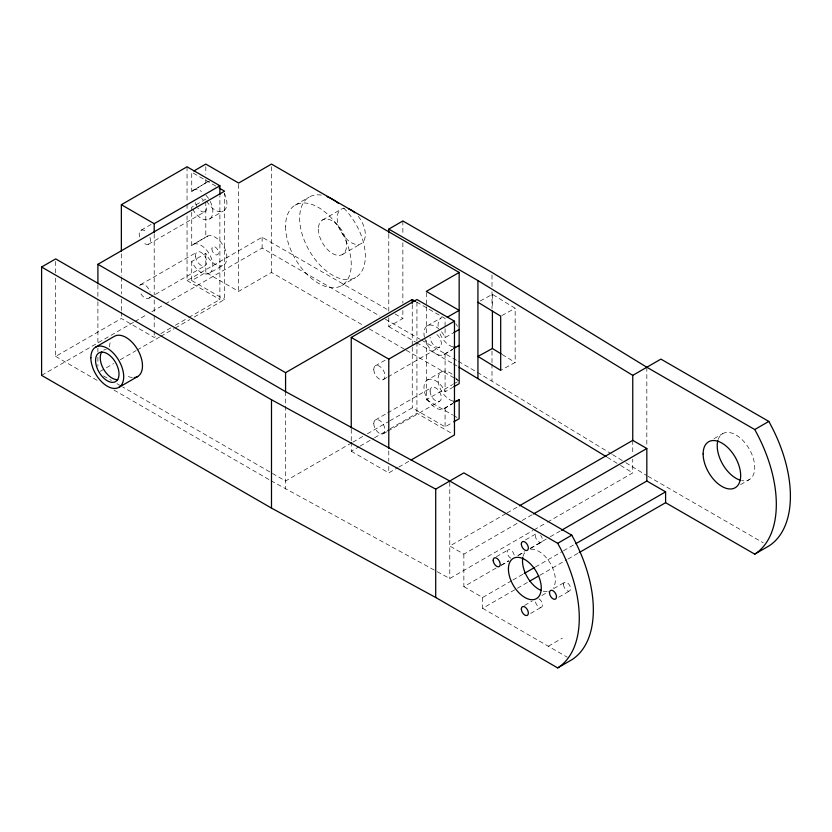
<?xml version="1.0" encoding="UTF-8"?>
<svg xmlns="http://www.w3.org/2000/svg" width="832" height="832" viewBox="0 0 832 832"><rect width="100%" height="100%" fill="white"/><g stroke="black" fill="none" stroke-linecap="round" stroke-linejoin="round"><path stroke-width="0.62" stroke-dasharray="4.16 3.12" d="M424.601 338.094A16.588 9.578 60 0 0 443.997 354.515L452.67 349.138M441.49 371.842L427.409 379.964A16.588 9.578 60 0 0 427.409 399.121A16.588 9.578 60 0 0 443.997 408.699L452.67 403.312M215.821 186.118L191.734 172.214L191.734 191.339L207.189 182.073A16.588 9.578 60 0 1 209.674 181.449M191.734 191.339L207.189 182.073M191.734 212.316L191.734 245.388L207.792 235.986A16.588 9.578 60 0 1 224.286 247.468A16.588 9.578 60 0 1 222.602 265.543L208.52 273.676A16.588 9.578 60 0 1 192.026 262.194L191.734 261.487L205.806 253.365L206.097 254.062A16.588 9.578 60 0 0 222.602 265.543M191.734 245.388L207.792 235.986M141.222 230.142L151.164 224.411M205.806 199.108L191.734 207.23L191.734 211.047M148.408 244.306L204.714 211.796A7.966 4.597 60 0 0 206.232 204.963M209.123 219.232L223.205 211.11M140.504 284.731L196.799 252.231M295.194 205.13L309.265 196.997M149.136 298.064L205.431 265.554M55.671 278.138L55.671 356.408L121.358 318.49L154.201 337.449L156.426 336.159M187.044 215.925L187.044 280.561L262.111 237.224L389.459 310.742M191.734 261.487L191.734 280.561L205.806 272.438L238.649 291.398L271.492 272.438L363.646 325.634M41.6 375.367L133.858 322.109M134.982 321.454L147.358 314.309M151.861 311.719L164.226 304.564M165.36 303.919L262.111 248.061L379.86 316.046M322.535 219.981L341.297 209.154M160.878 333.59L170.903 327.808M175.354 325.239L187.595 318.167M188.718 317.522L219.887 299.52L219.887 196.102M100.142 371.363L113.599 363.605M120.318 359.715L136.011 350.657M137.134 350.012L159.557 337.064M160.68 336.419L174.127 328.65M175.25 328.006L189.821 319.592M194.314 317.002L224.578 299.52L224.578 193.752M342.441 254.457L361.202 243.63M341.64 285.574L355.711 277.441M388.783 317.626L388.783 326.612L402.865 318.49L402.865 309.504M427.409 325.79L441.49 317.668A16.588 9.578 60 0 0 438.454 328.994M375.222 365.893L386.266 359.518M441.574 331.812A16.588 9.578 60 0 1 443.997 335.369L445.089 337.636L452.67 333.258M383.583 379.423L386.901 377.52M388.003 376.875L439.889 346.923M443.997 354.515L452.66 349.523M375.419 419.942L386.464 413.566M387.566 412.932L431.725 387.431M351.707 442.822L285.574 481.01L122.626 386.932M352.83 442.177L362.918 436.353M367.401 433.763L388.7 421.47M389.823 420.815L412.246 407.878L445.089 426.837L452.67 422.458M426.317 340.413L426.317 399.745L452.598 384.582M453.69 383.947L458.068 381.42M427.409 379.964A16.588 9.578 60 0 1 443.997 389.542L445.089 391.81L452.67 387.431M351.25 442.166L351.25 451.214L359.05 446.711M360.162 446.077L373.516 438.36M374.629 437.715L389.106 429.364M390.218 428.719L416.936 413.296L452.265 433.69M383.386 433.732L386.693 431.818M387.806 431.184L439.691 401.222M443.997 408.699L452.66 403.697M351.25 451.214L388.783 472.888L397.696 467.74M398.809 467.095L409.937 460.668M505.908 513.614L449.779 546.021L463.861 554.143L521.102 521.092M507.031 512.97L518.253 506.49M522.226 520.447L532.334 514.613M437.237 571.698L449.779 578.521L532.854 530.566M533.978 529.922L546.322 522.787M547.446 522.142L632.757 472.888L632.757 459.129M496.371 556.712L508.29 549.838M525.606 539.833L536.432 533.582A4.971 2.87 60 0 0 536.661 539.698A4.971 2.87 60 0 0 541.809 541.892A4.971 2.87 60 0 0 540.686 535.392M714.043 438.651L722.706 433.649M463.861 554.143L463.861 586.654L496.413 567.861M500.895 565.261L508.758 560.726M517.743 555.547L524.472 551.658M530.088 548.413L549.172 537.399M550.295 536.744L560.394 530.91M501.353 565.334L508.934 560.955M518.586 555.329L524.004 552.198M530.587 548.454L541.414 542.204M463.861 586.654L482.622 597.49L511.805 580.632M512.928 579.987L523.037 574.153M535.382 567.029L562.328 551.47M563.451 550.826L574.673 544.346M482.622 597.49L482.622 608.317L516.298 588.879M517.421 588.234L528.642 581.745M539.874 575.266L566.81 559.718M567.934 559.062L578.042 553.228M524.524 605.467L532.106 601.099M541.934 595.473L548.434 591.718M553.758 588.588L564.585 582.338M740.584 484.619L749.247 479.617M530.587 613.465L541.414 607.214M558.73 597.21L569.566 590.959M548.309 646.246L562.38 638.113M480.158 301.018L492.409 294.351L515.164 308.287L515.164 362.461L500.687 370.344M501.8 315.567L515.164 308.287M270.993 480.719L436.093 571.074M416.624 302.047L445.089 318.479L445.089 327.423M395.044 313.976L402.865 318.49M385.466 319.28L420.233 339.352M421.356 339.997L457.246 360.714M458.359 361.358L476.31 371.727M477.422 372.372L611.447 453.918M388.783 326.612L415.532 342.056M416.645 342.69L452.306 363.282M453.419 363.927L457.87 366.496M647.951 476.237L763.225 542.786M369.262 328.879L405.226 349.648M406.349 350.293L454.667 378.196M455.79 378.841L459.16 380.786M426.317 399.745L452.598 414.918M453.69 415.553L456.976 417.446M191.734 280.561L224.578 299.52M187.044 280.561L219.887 299.52M103.522 375.908L111.384 380.442M117 383.687L121.503 386.287M55.671 356.408L98.29 381.014M113.994 390.073L269.87 480.074M482.622 608.317L567.31 657.218M502.164 354.505L515.164 362.461M612.55 454.605L624.718 462.051M625.82 462.727L646.828 475.592M607.318 457.309L619.486 464.755M620.589 465.431L632.757 472.888M646.828 367.245L646.828 445.921M632.757 440.378L632.757 454.126M492.409 294.351L492.409 308.537M492.003 275.018L492.003 286.624M492.003 291.782L492.003 308.558M492.003 351.114L492.003 362.731M492.003 364.021L492.003 380.786M449.779 482.279L449.779 578.521M445.089 328.702L445.089 337.636M445.089 353.506L445.089 391.81M445.089 407.68L445.089 426.837M426.317 292.687L426.317 305.583M426.317 306.873L426.317 335.254M416.936 302.11L416.936 340.891M416.936 342.191L416.936 413.296M412.246 304.678L412.246 345.956M412.246 347.246L412.246 407.878M402.865 220.969L402.865 235.082M402.865 242.778L402.865 303.087M388.783 234.229L388.783 311.22M388.783 450.902L388.783 461.25M388.783 466.419L388.783 472.888M351.25 429.239L351.25 440.877M285.574 391.622L285.574 489.133M271.492 166.67L271.492 272.438M262.111 237.224L262.111 248.061M238.649 184.34L238.649 291.398M205.806 166.639L205.806 174.283M205.806 179.379L205.806 183.206M205.806 201.646L205.806 237.266M205.806 253.365L205.806 272.438M187.044 166.795L187.044 202.998M187.044 204.287L187.044 210.746M154.201 234.021L154.201 294.788M154.201 299.957L154.201 314.174M154.201 315.474L154.201 329.69M154.201 330.98L154.201 337.449M121.358 253.843L121.358 275.818M121.358 277.118L121.358 293.925M121.358 299.094L121.358 310.731M121.358 312.021L121.358 318.49M97.906 284.95L97.906 300.425M97.906 301.714L97.906 342.992M97.906 348.15L97.906 352.019M97.906 357.178L97.906 366.215M55.671 261.456L55.671 273.01M547.217 591.552A23.223 13.406 60 0 1 543.265 591.188M523.037 556.421A23.223 13.406 60 0 1 524.659 552.77M530.639 549.245A23.223 13.406 60 0 1 550.472 563.586A23.223 13.406 60 0 1 553.186 588.026M538.928 598.842A4.971 2.87 60 0 1 542.443 604.937A4.971 2.87 60 0 1 538.928 606.965A4.971 2.87 60 0 1 535.402 600.87M510.775 558.21A4.971 2.87 60 0 1 507.25 552.115A4.971 2.87 60 0 1 510.775 550.087A4.971 2.87 60 0 1 514.29 556.182M718.203 439.41A26.541 15.319 60 0 1 749.247 448.968A26.541 15.319 60 0 1 741.998 480.636M132.34 377.551A23.223 13.406 60 0 1 126.048 375.367M109.626 346.923A23.223 13.406 60 0 1 110.188 342.347M103.678 350.168A16.588 9.578 60 0 1 106.111 349.419M436.883 334.474A7.966 4.597 60 0 1 441.293 344.178A7.966 4.597 60 0 1 435.5 346.538A7.966 4.597 60 0 1 430.082 337.241M204.714 211.796A7.966 4.597 60 0 1 197.86 208.135M196.789 206.367A7.966 4.597 60 0 1 195.572 202.602M201.646 198.546A7.966 4.597 60 0 1 203.081 199.753M149.937 237.463A7.966 4.597 60 0 1 148.949 244.026A7.966 4.597 60 0 1 142.865 242.185M139.703 236.985A7.966 4.597 60 0 1 140.691 230.422A7.966 4.597 60 0 1 146.775 232.253M149.926 297.086A7.966 4.597 60 0 1 140.213 292.469M139.714 285.709A7.966 4.597 60 0 1 145.059 285.043A7.966 4.597 60 0 1 150.103 292.219M193.71 244.109A16.588 9.578 60 0 1 210.215 255.601A16.588 9.578 60 0 1 208.52 273.676M343.71 208.062A46.446 26.811 60 0 1 358.249 275.61A46.446 26.811 60 0 1 305.053 242.226A46.446 26.811 60 0 1 323.991 195.686M424.372 337.116A16.588 9.578 60 0 1 438.745 328.827M452.816 401.034A16.588 9.578 60 0 1 438.048 379.434A16.588 9.578 60 0 1 452.816 374.878M455.645 377.863A16.588 9.578 60 0 1 457.517 380.494M452.816 346.861A16.588 9.578 60 0 1 439.618 332.935M455.645 323.69A16.588 9.578 60 0 1 457.517 326.31M210.194 201.375A16.588 9.578 60 0 1 208.842 219.367A16.588 9.578 60 0 1 192.546 209.019M193.107 190.195A16.588 9.578 60 0 1 201.51 191.412M205.972 195.187A16.588 9.578 60 0 1 209.685 200.418M358.29 216.372A19.906 11.492 60 0 1 362.034 243.058A19.906 11.492 60 0 1 340.475 230.61A19.906 11.492 60 0 1 344.219 208.25M224.266 193.242A16.588 9.578 60 0 1 222.924 211.245A16.588 9.578 60 0 1 206.627 200.886M563.555 584.615A4.971 2.87 60 0 0 568.828 591.188A4.971 2.87 60 0 0 568.828 584.147A4.971 2.87 60 0 0 563.555 584.615M430.071 391.082A7.966 4.597 60 0 0 438.516 401.586A7.966 4.597 60 0 0 438.516 390.322A7.966 4.597 60 0 0 430.071 391.082M195.51 256.225A7.966 4.597 60 0 0 204.35 266.084A7.966 4.597 60 0 0 203.497 254.363A7.966 4.597 60 0 0 195.51 256.225M373.786 369.751A7.966 4.597 60 0 0 382.47 379.881A7.966 4.597 60 0 0 381.961 368.347A7.966 4.597 60 0 0 373.786 369.751M373.776 423.582A7.966 4.597 60 0 0 382.221 434.086A7.966 4.597 60 0 0 382.221 422.833A7.966 4.597 60 0 0 373.776 423.582M285.574 226.387A46.446 26.811 60 0 0 334.828 287.674A46.446 26.811 60 0 0 334.828 221.988A46.446 26.811 60 0 0 285.574 226.387M318.417 229.102A19.906 11.492 60 0 0 339.529 255.362A19.906 11.492 60 0 0 339.529 227.209A19.906 11.492 60 0 0 318.417 229.102M211.91 248.872A4.649 2.683 60 0 0 216.84 254.998A4.649 2.683 60 0 0 216.84 248.435A4.649 2.683 60 0 0 211.91 248.872"/><path stroke-width="1.25" d="M458.078 346.393L459.16 345.384L453.752 348.504M453.752 421.834L459.16 418.714L459.16 399.558L458.078 400.566A16.588 9.578 60 0 1 453.794 401.242M121.358 251.254L121.358 204.714L187.044 166.795L219.887 185.754L219.887 194.802M193.898 170.966L205.806 164.081L238.649 183.05L271.492 164.081L459.16 272.438L459.16 383.687L453.752 386.807M41.6 267.02L55.671 258.887L285.574 391.622L449.779 481.01L557.69 543.306L571.761 535.184A110.646 63.877 60 0 1 571.761 659.786L557.69 667.919L435.708 597.49L271.492 508.102L41.6 375.367L41.6 267.02L271.492 399.745L435.708 489.133L463.861 472.878L571.761 535.184M121.358 204.714L154.201 223.683L219.887 185.754M97.906 283.66L97.906 264.306L224.578 191.173L219.107 188.011M95.67 347.131L114.442 336.294A23.223 13.406 60 0 1 139.079 352.383A23.223 13.406 60 0 1 134.264 377.572M388.783 232.95L388.783 229.091L402.865 220.969L492.003 272.438L646.828 367.245L754.738 429.541L768.82 421.418A110.646 63.877 60 0 1 768.82 546.021L754.738 554.143L665.6 502.684L579.166 552.583M118.893 387.358L137.665 376.522M97.906 264.306L285.574 372.663L412.246 299.52L415.532 301.423M459.16 272.438L426.317 291.398L459.16 310.357L447.252 317.231M351.25 427.939L351.25 337.449L416.936 299.52L454.47 321.194L454.47 434.959L411.05 460.034M351.25 337.449L388.783 359.112L454.47 321.194M453.752 332.634L459.16 329.514M453.752 402.688L459.16 399.558M519.376 505.835L632.757 440.378L632.757 375.367L660.91 359.112L768.82 421.418M533.458 513.968L646.828 448.5L646.828 481.01L561.517 530.265M524.16 573.508L534.258 567.674M575.796 543.691L665.6 491.847L665.6 502.684M529.766 581.1L538.751 575.921M501.082 353.839L492.409 348.525L477.932 356.408L500.687 370.344L500.687 316.17L477.932 302.234M388.783 229.091L477.932 280.561L632.757 375.367M632.757 440.378L646.828 448.5M458.983 367.141L606.216 456.633M646.828 481.01L665.6 491.847M492.409 311.116L492.409 348.525M477.932 280.561L477.932 378.082M435.708 489.133L435.708 597.49M412.246 299.52L412.246 303.389M388.783 359.112L388.783 448.323M285.574 372.663L285.574 392.007M271.492 399.745L271.492 508.102M154.201 223.683L154.201 232.731M541.154 590.47A23.223 13.406 60 0 1 522.798 557.492M557.69 543.306A110.646 63.877 60 0 1 557.69 667.919M754.738 429.541A110.646 63.877 60 0 1 754.738 554.143M740.834 480.366A26.541 15.319 60 0 1 717.85 440.554M117.842 379.652A16.588 9.578 60 0 1 103.678 369.325A16.588 9.578 60 0 1 101.816 351.894M327.132 196.716A46.446 26.811 60 0 1 338.198 203.174M455.645 347.142A16.588 9.578 60 0 1 453.794 347.069M348.504 208.863A19.906 11.492 60 0 1 354.9 212.794M508.425 569.15A23.223 13.406 60 0 0 533.135 599.674A23.223 13.406 60 0 0 532.979 566.748A23.223 13.406 60 0 0 508.425 569.15M521.331 543.993A4.971 2.87 60 0 0 526.604 550.555A4.971 2.87 60 0 0 526.604 543.514A4.971 2.87 60 0 0 521.331 543.993M549.484 592.748A4.971 2.87 60 0 0 554.757 599.31A4.971 2.87 60 0 0 554.757 592.27A4.971 2.87 60 0 0 549.484 592.748M521.331 609.003A4.971 2.87 60 0 0 526.604 615.566A4.971 2.87 60 0 0 526.604 608.525A4.971 2.87 60 0 0 521.331 609.003M493.178 560.238A4.971 2.87 60 0 0 498.462 566.81A4.971 2.87 60 0 0 498.462 559.77A4.971 2.87 60 0 0 493.178 560.238M703.134 453.918A26.541 15.319 60 0 0 731.286 488.946A26.541 15.319 60 0 0 731.286 451.412A26.541 15.319 60 0 0 703.134 453.918M90.865 357.76A23.223 13.406 60 0 0 115.492 388.409A23.223 13.406 60 0 0 115.492 355.566A23.223 13.406 60 0 0 90.865 357.76M95.555 360.474A16.588 9.578 60 0 0 113.152 382.356A16.588 9.578 60 0 0 113.152 358.904A16.588 9.578 60 0 0 95.555 360.474"/></g></svg>
